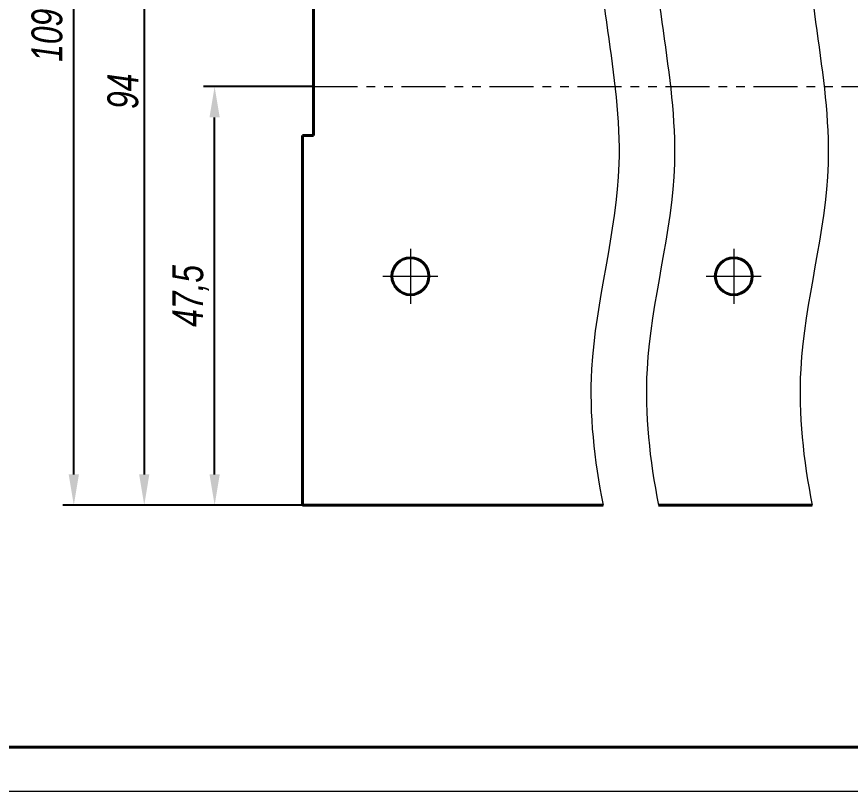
# Model space of a CAD drawing. Header units: millimetres. Extents: x 12064 to 35004, y -6103 to -2658.
# Drawn here: x 28398 to 28492.7, y -3143.9 to -3056 of the extents above; entities that cross this region are included whole.
import ezdxf

# ---------------------------------------------------------------- set-up
doc = ezdxf.new("R2010")
doc.units = ezdxf.units.MM
doc.linetypes.add('LT_03', pattern=[20.32, 12.7, -2.54, 2.54, -2.54])
doc.linetypes.add('LT_04', pattern=[20, 10, -2, 2, -2, 2, -2])
for name, color, linetype, lineweight in [('Layer_03', 5, 'LT_04', 13), ('Layer_04', 7, 'Continuous', 40), ('Layer_05', 6, 'Continuous', 13), ('Layer_06', 7, 'Continuous', 40), ('Layer_09', 1, 'Continuous', 15), ('Layer_10', 6, 'Continuous', 15), ('Layer_11', 1, 'LT_03', 15)]:
    doc.layers.add(name, color=color, linetype=linetype, lineweight=lineweight)
doc.styles.add('Style_01', font='ARIALNI.TTF', dxfattribs={"width": 0.9, "height": 3.5})
doc.dimstyles.new('DimStyle_01', dxfattribs={"dimtxt": 3.5, "dimasz": 3.5, "dimexe": 1.25, "dimexo": 0, "dimtad": 1, "dimdec": 1, "dimtxsty": 'Style_01', "dimcen": 2.5, "dimazin": 3, "dimtfac": 1, "dimtdec": 1, "dimtmove": 0, "dimatfit": 3})

# ---------------------------------------------------------------- blocks, each defined once
blk = doc.blocks.new('*D1468')
at = {"layer": 'Defpoints', "color": 0, "ltscale": 0.5}
for p in [(28420.463, -3063.901), (28431.713, -3063.901), (28430.463, -3111.431)]:
    blk.add_point(p, dxfattribs=at)
at = {"layer": 'Layer_09', "color": 0, "lineweight": -2, "ltscale": 0.5}
for p, q in [((28431.713, -3063.901), (28419.213, -3063.901)), ((28420.463, -3107.931), (28420.463, -3067.401)), ((28430.463, -3111.431), (28419.213, -3111.431))]:
    blk.add_line(p, q, dxfattribs=at)
at = {"layer": 'Layer_09', "color": 0, "ltscale": 0.5}
for points in [[(28419.88, -3067.401), (28421.046, -3067.401), (28420.463, -3063.901)], [(28419.88, -3107.931), (28421.046, -3107.931), (28420.463, -3111.431)]]:
    blk.add_solid(points, dxfattribs=at)
at = {"layer": 'Layer_09', "color": 0, "ltscale": 0.5, "insert": (28417.735, -3087.666), "char_height": 3.5, "attachment_point": 5, "rotation": 90, "style": 'Style_01'}
blk.add_mtext('47,5', dxfattribs=at)
blk = doc.blocks.new('*D1469')
at = {"layer": 'Defpoints', "color": 0, "ltscale": 0.5}
for p in [(28446.613, -3017.424), (28412.463, -3111.431), (28430.463, -3111.431)]:
    blk.add_point(p, dxfattribs=at)
at = {"layer": 'Layer_09', "color": 0, "lineweight": -2, "ltscale": 0.5}
for p, q in [((28446.613, -3017.424), (28411.213, -3017.424)), ((28412.463, -3020.924), (28412.463, -3107.931)), ((28430.463, -3111.431), (28411.213, -3111.431))]:
    blk.add_line(p, q, dxfattribs=at)
at = {"layer": 'Layer_09', "color": 0, "ltscale": 0.5}
for points in [[(28411.88, -3020.924), (28413.046, -3020.924), (28412.463, -3017.424)], [(28411.88, -3107.931), (28413.046, -3107.931), (28412.463, -3111.431)]]:
    blk.add_solid(points, dxfattribs=at)
at = {"layer": 'Layer_09', "color": 0, "ltscale": 0.5, "insert": (28410.051, -3064.427), "char_height": 3.5, "attachment_point": 5, "rotation": 90, "style": 'Style_01'}
blk.add_mtext('94', dxfattribs=at)
blk = doc.blocks.new('*D1470')
at = {"layer": 'Defpoints', "color": 0, "ltscale": 0.5}
for p in [(28404.463, -3001.694), (28446.613, -3001.694), (28430.463, -3111.431)]:
    blk.add_point(p, dxfattribs=at)
at = {"layer": 'Layer_09', "color": 0, "lineweight": -2, "ltscale": 0.5}
for p, q in [((28446.613, -3001.694), (28403.213, -3001.694)), ((28404.463, -3107.931), (28404.463, -3005.194)), ((28430.463, -3111.431), (28403.213, -3111.431))]:
    blk.add_line(p, q, dxfattribs=at)
at = {"layer": 'Layer_09', "color": 0, "ltscale": 0.5}
for points in [[(28403.88, -3005.194), (28405.046, -3005.194), (28404.463, -3001.694)], [(28403.88, -3107.931), (28405.046, -3107.931), (28404.463, -3111.431)]]:
    blk.add_solid(points, dxfattribs=at)
at = {"layer": 'Layer_09', "color": 0, "ltscale": 0.5, "insert": (28401.728, -3056.562), "char_height": 3.5, "attachment_point": 5, "rotation": 90, "style": 'Style_01'}
blk.add_mtext('109,7', dxfattribs=at)

msp = doc.modelspace()

# ---------------------------------------------------------------- linework, layer by layer
at = {"layer": 'Layer_03', "ltscale": 0.5}
msp.add_line((28431.713, -3063.901), (28687.928, -3063.901), dxfattribs=at)
at = {"layer": 'Layer_04'}
for p, q in [((28431.713, -3047.862), (28431.713, -3069.431)), ((28430.463, -3069.431), (28430.463, -3111.431)), ((28431.713, -3069.431), (28430.463, -3069.431)), ((28464.61, -3111.431), (28430.463, -3111.431)), ((28488.378, -3111.431), (28470.915, -3111.431))]:
    msp.add_line(p, q, dxfattribs=at)
for centre in [(28442.713, -3085.431), (28479.461, -3085.431)]:
    msp.add_circle(centre, 2.1, dxfattribs=at)
at = {"layer": 'Layer_05'}
msp.add_line((28354.1, -3143.927), (29245.1, -3143.927), dxfattribs=at)
at = {"layer": 'Layer_06', "linetype": 'Continuous'}
msp.add_line((28374.1, -3138.927), (29054.976, -3138.927), dxfattribs=at)
at = {"layer": 'Layer_10', "ltscale": 0.5}
for points in [[(28466.176, -3001.694), (28467.549, -3007.648), (28469.535, -3021.232), (28460.913, -3044.675), (28469.276, -3070.472), (28462.122, -3093.407), (28463.593, -3106.292), (28464.61, -3111.431)], [(28472.481, -3001.694), (28473.855, -3007.648), (28475.84, -3021.232), (28467.219, -3044.675), (28475.582, -3070.472), (28468.427, -3093.407), (28469.898, -3106.292), (28470.915, -3111.431)], [(28489.944, -3001.694), (28491.318, -3007.648), (28493.303, -3021.232), (28484.682, -3044.675), (28493.045, -3070.472), (28485.89, -3093.407), (28487.362, -3106.292), (28488.378, -3111.431)]]:
    msp.add_open_spline(points, degree=3, knots=[10.994363, 10.994363, 10.994363, 10.994363, 29.076695, 52.28694, 82.62923, 106.169992, 121.802313, 121.802313, 121.802313, 121.802313], dxfattribs=at)
at = {"layer": 'Layer_11', "ltscale": 0.5}
for p, q in [((28442.713, -3082.307), (28442.713, -3088.554)), ((28479.461, -3082.307), (28479.461, -3088.554)), ((28439.59, -3085.431), (28445.837, -3085.431)), ((28476.338, -3085.431), (28482.585, -3085.431))]:
    msp.add_line(p, q, dxfattribs=at)

# ---------------------------------------------------------------- dimensions: what is measured, and where the dimension line sits
at = {"layer": 'Layer_09', "ltscale": 0.5}
for base, p1, p2, picture, middle in [((28404.463, -3001.694), (28430.463, -3111.431), (28446.613, -3001.694), '*D1470', (28401.728, -3056.562)), ((28412.463, -3111.431), (28446.613, -3017.424), (28430.463, -3111.431), '*D1469', (28410.051, -3064.427)), ((28420.463, -3063.901), (28430.463, -3111.431), (28431.713, -3063.901), '*D1468', (28417.735, -3087.666))]:
    dim = msp.add_linear_dim(base=base, p1=p1, p2=p2, angle=90, dimstyle='DimStyle_01', dxfattribs=at)
    dim.commit()
    dim.dimension.update_dxf_attribs({"geometry": picture, "text_midpoint": middle})

doc.saveas('drawing.dxf')
